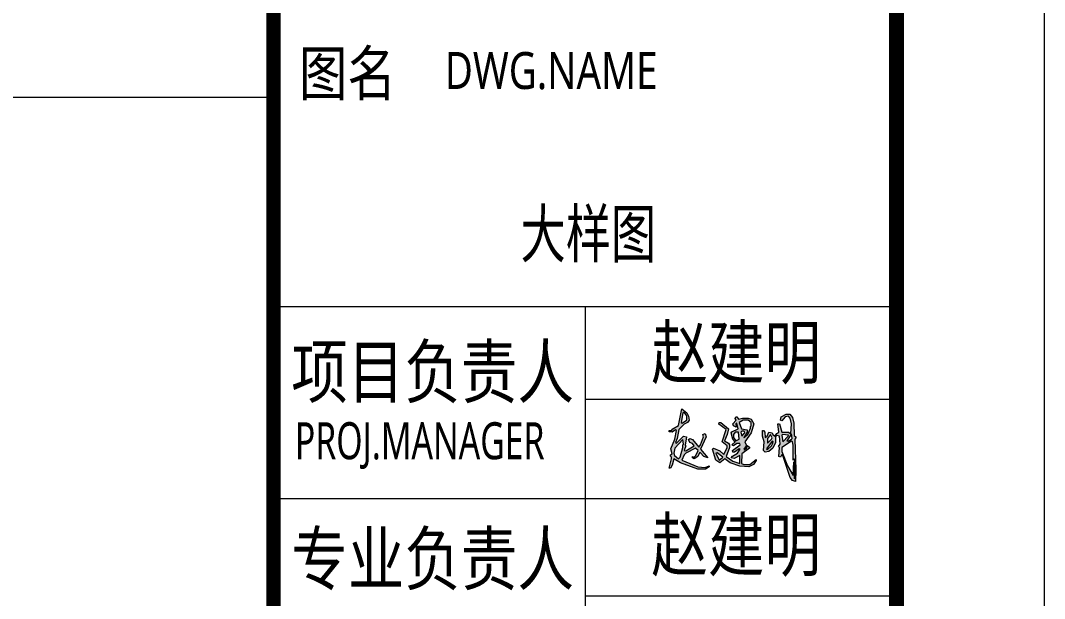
# Model space of a CAD drawing. Header units: inches. Extents: x -3733042 to -3450527, y 579159 to 997713.
# Drawn here: x -3549534 to -3547804, y 582112 to 583089 of the extents above; entities that cross this region are included whole.
import ezdxf
from ezdxf.enums import TextEntityAlignment as Align

# ---------------------------------------------------------------- set-up
doc = ezdxf.new("R2010")
doc.units = ezdxf.units.IN
doc.header["$LTSCALE"] = 1000
doc.header["$MEASUREMENT"] = 0
doc.linetypes.add('LENGSHUI', pattern=[22, 20, -1, 0, -1])
doc.layers.get('0').update_dxf_attribs({"lineweight": 18})
for name, color, linetype, lineweight in [('0-TK', 4, 'Continuous', 18), ('00签名', 7, 'LENGSHUI', 18), ('PUB_TITLE', 153, 'Continuous', 18), ('SURFACE', 255, 'Continuous', 18), ('图签文字', 4, 'Continuous', 18)]:
    doc.layers.add(name, color=color, linetype=linetype, lineweight=lineweight)
doc.styles.add('-黑体', font='', dxfattribs={"width": 0.7})
doc.styles.add('建筑图签-黑', font='', dxfattribs={"width": 0.7})
doc.styles.get('-黑体').set_extended_font_data('微软雅黑')
doc.styles.get('建筑图签-黑').set_extended_font_data('黑体')

# ---------------------------------------------------------------- blocks, each defined once
blk = doc.blocks.new('A$C25720DE8')
at = {"layer": '0-TK'}
blk.add_lwpolyline([(81286, 1500, 144, 144, 0), (81286, 61500, 144, 144, 0)], format="xyseb", dxfattribs=at)
at = {"layer": 'PUB_TITLE'}
blk.add_lwpolyline([(89100, 0), (89100, 63000), (0, 63000), (0, 0)], close=True, dxfattribs=at)
blk.add_lwpolyline([(87600, 1500, 150, 150, 0), (87600, 61500, 150, 150, 0), (3750, 61500, 150, 150, 0), (3750, 1500, 150, 150, 0)], format="xyseb", close=True, dxfattribs=at)

msp = doc.modelspace()

# ---------------------------------------------------------------- hatches: boundary and pattern name
at = {"layer": '00签名', "linetype": 'Continuous'}
h = msp.add_hatch(color=256, dxfattribs=at)
h.paths.add_polyline_path([(-3548412.7, 582406.1), (-3548406.9, 582409), (-3548404, 582412.8), (-3548405, 582419.6), (-3548407.9, 582425.3), (-3548416.5, 582432), (-3548422.3, 582404.2), (-3548431.9, 582398.4), (-3548433.8, 582395.6), (-3548437.6, 582395.6), (-3548437.6, 582393.6), (-3548432.8, 582392.7), (-3548427.1, 582396.5), (-3548425.2, 582395.6), (-3548428, 582381.2), (-3548434.8, 582364.8), (-3548432.8, 582356.2), (-3548435.7, 582354.3), (-3548435.7, 582352.4), (-3548433.8, 582350.4), (-3548433.8, 582347.6), (-3548437.6, 582332.2), (-3548435.7, 582332.2), (-3548432.8, 582337), (-3548430, 582347.6), (-3548418.4, 582340.8), (-3548389.6, 582330.3), (-3548376.2, 582330.3), (-3548370.4, 582334.1), (-3548370.4, 582336), (-3548377.2, 582333.2), (-3548389.6, 582334.1), (-3548416.5, 582345.6), (-3548412.7, 582354.3), (-3548409.8, 582357.2), (-3548393.5, 582365.8), (-3548388.7, 582362), (-3548392.5, 582353.3), (-3548395.4, 582350.4), (-3548398.3, 582351.4), (-3548398.3, 582349.5), (-3548395.4, 582347.6), (-3548389.6, 582351.4), (-3548386.8, 582358.1), (-3548384.8, 582358.1), (-3548379.1, 582351.4), (-3548372.4, 582349.5), (-3548384.8, 582363.9), (-3548375.2, 582385), (-3548377.2, 582390.8), (-3548381, 582388.8), (-3548380, 582385), (-3548384.8, 582371.6), (-3548387.7, 582367.7), (-3548398.3, 582380.2), (-3548403.1, 582382.1), (-3548405, 582380.2), (-3548403.1, 582375.4), (-3548398.3, 582373.5), (-3548395.4, 582369.6), (-3548409.8, 582361), (-3548412.7, 582362), (-3548409.8, 582369.6), (-3548410.8, 582370.6), (-3548408.8, 582385), (-3548413.6, 582386), (-3548425.2, 582374.4), (-3548427.1, 582375.4), (-3548424.2, 582382.1), (-3548421.3, 582397.5)], flags=0)
h.paths.add_polyline_path([(-3548417.5, 582409), (-3548414.6, 582425.3), (-3548412.7, 582426.3), (-3548407.9, 582420.5), (-3548407.9, 582413.8), (-3548408.8, 582412.8), (-3548415.6, 582408)], flags=0)
h.paths.add_polyline_path([(-3548414.6, 582380.2), (-3548413.6, 582372.5), (-3548414.6, 582371.6), (-3548414.6, 582366.8), (-3548419.4, 582350.4), (-3548422.3, 582347.6), (-3548429, 582353.3), (-3548430, 582357.2), (-3548428, 582365.8)], flags=0)
h = msp.add_hatch(color=256, dxfattribs=at)
h.paths.add_polyline_path([(-3548299.4, 582414.8), (-3548304.2, 582416.7), (-3548313.8, 582416.7), (-3548320.5, 582414.8), (-3548323.4, 582418.6), (-3548325.3, 582418.6), (-3548326.3, 582415.7), (-3548324.4, 582412.8), (-3548330.1, 582407.1), (-3548329.2, 582403.2), (-3548324.4, 582401.3), (-3548325.3, 582407.1), (-3548323.4, 582408), (-3548321.5, 582398.4), (-3548332, 582393.6), (-3548333, 582391.7), (-3548330.1, 582381.2), (-3548326.3, 582376.4), (-3548332, 582371.6), (-3548329.2, 582369.6), (-3548323.4, 582373.5), (-3548318.6, 582373.5), (-3548317.6, 582371.6), (-3548331.1, 582362), (-3548330.1, 582359.1), (-3548327.2, 582359.1), (-3548319.6, 582364.8), (-3548317.6, 582363.9), (-3548322.4, 582357.2), (-3548331.1, 582352.4), (-3548333, 582349.5), (-3548328.2, 582348.5), (-3548318.6, 582353.3), (-3548318.6, 582339.9), (-3548330.1, 582343.7), (-3548341.6, 582351.4), (-3548335.9, 582366.8), (-3548335.9, 582371.6), (-3548337.8, 582374.4), (-3548344.5, 582378.3), (-3548339.7, 582388.8), (-3548337.8, 582398.4), (-3548350.3, 582409), (-3548353.2, 582409), (-3548354.1, 582406.1), (-3548341.6, 582397.5), (-3548348.4, 582376.4), (-3548339.7, 582369.6), (-3548339.7, 582366.8), (-3548345.5, 582355.2), (-3548352.2, 582361), (-3548362.8, 582365.8), (-3548364.7, 582363.9), (-3548358.9, 582345.6), (-3548352.2, 582340.8), (-3548343.6, 582347.6), (-3548334.9, 582340.8), (-3548318.6, 582335.1), (-3548303.2, 582334.1), (-3548295.6, 582338), (-3548290.8, 582344.7), (-3548290.8, 582346.6), (-3548301.3, 582338), (-3548311.9, 582338), (-3548315.7, 582339.9), (-3548314.8, 582356.2), (-3548302.3, 582365.8), (-3548302.3, 582367.7), (-3548308, 582371.6), (-3548310, 582376.4), (-3548299.4, 582391.7), (-3548294.6, 582407.1)], flags=0)
h.paths.add_polyline_path([(-3548319.6, 582409), (-3548312.8, 582412.8), (-3548304.2, 582412.8), (-3548299.4, 582409), (-3548299.4, 582403.2), (-3548300.4, 582402.3), (-3548300.4, 582399.4), (-3548305.2, 582388.8), (-3548310.9, 582383.1), (-3548311.9, 582384), (-3548306.1, 582392.7), (-3548306.1, 582396.5), (-3548315.7, 582398.4)], flags=0)
h.paths.add_polyline_path([(-3548320.5, 582392.7), (-3548319.6, 582381.2), (-3548320.5, 582380.2), (-3548325.3, 582378.3), (-3548329.2, 582384), (-3548329.2, 582388.8), (-3548326.3, 582392.7)], flags=0)
h.paths.add_polyline_path([(-3548314.8, 582394.6), (-3548310.9, 582394.6), (-3548310, 582391.7), (-3548310.9, 582390.8), (-3548314.8, 582386), (-3548316.7, 582392.7)], flags=0)
h.paths.add_polyline_path([(-3548308, 582369.6), (-3548306.1, 582367.7), (-3548307.1, 582365.8), (-3548310.9, 582362.9), (-3548311.9, 582363.9)], flags=0)
h.paths.add_polyline_path([(-3548357, 582358.1), (-3548347.4, 582350.4), (-3548348.4, 582349.5), (-3548353.2, 582345.6), (-3548358.9, 582357.2)], flags=0)
h.paths.add_polyline_path([(-3548251.4, 582407.1), (-3548254.3, 582407.1), (-3548252.4, 582392.7), (-3548256.2, 582390.8), (-3548259.1, 582386), (-3548262.9, 582388.8), (-3548263.9, 582391.7), (-3548269.6, 582392.7), (-3548272.5, 582386), (-3548275.4, 582384), (-3548276.4, 582392.7), (-3548278.3, 582395.6), (-3548280.2, 582395.6), (-3548280.2, 582386), (-3548277.3, 582376.4), (-3548278.3, 582362), (-3548275.4, 582359.1), (-3548269.6, 582360), (-3548262.9, 582365.8), (-3548258.1, 582375.4), (-3548258.1, 582385), (-3548256.2, 582386.9), (-3548251.4, 582386), (-3548250.4, 582372.5), (-3548253.3, 582368.7), (-3548251.4, 582366.8), (-3548252.4, 582351.4), (-3548249.5, 582350.4), (-3548247.6, 582355.2), (-3548245.6, 582353.3), (-3548233.2, 582315.9), (-3548229.3, 582311.1), (-3548224.5, 582309.2), (-3548223.6, 582329.3), (-3548225.5, 582381.2), (-3548223.6, 582383.1), (-3548223.6, 582385), (-3548226.4, 582386.9), (-3548227.4, 582408), (-3548229.3, 582417.6), (-3548234.1, 582423.4), (-3548239.9, 582423.4), (-3548248.5, 582418.6), (-3548249.5, 582412.8), (-3548247.6, 582411.9), (-3548241.8, 582418.6), (-3548236, 582419.6), (-3548233.2, 582416.7), (-3548231.2, 582407.1), (-3548232.2, 582389.8), (-3548236, 582392.7), (-3548247.6, 582392.7)], flags=0)
h.paths.add_polyline_path([(-3548246.6, 582388.8), (-3548236, 582387.9), (-3548237, 582386), (-3548245.6, 582376.4), (-3548247.6, 582387.9)], flags=0)
h.paths.add_polyline_path([(-3548263.9, 582383.1), (-3548264.8, 582381.2), (-3548271.6, 582374.4), (-3548271.6, 582382.1), (-3548266.8, 582388.8)], flags=0)
h.paths.add_polyline_path([(-3548231.2, 582389.8), (-3548230.3, 582382.1), (-3548231.2, 582381.2), (-3548237, 582377.3), (-3548238.9, 582378.3)], flags=0)
h.paths.add_polyline_path([(-3548262, 582376.4), (-3548262.9, 582374.4), (-3548264.8, 582369.6), (-3548272.5, 582362.9), (-3548273.5, 582364.8), (-3548263.9, 582377.3)], flags=0)
h.paths.add_polyline_path([(-3548231.2, 582377.3), (-3548229.3, 582376.4), (-3548228.4, 582370.6), (-3548228.4, 582345.6), (-3548226.4, 582347.6), (-3548225.5, 582346.6), (-3548225.5, 582314.9), (-3548226.4, 582314), (-3548227.4, 582342.8), (-3548228.4, 582319.7), (-3548238, 582336), (-3548247.6, 582360), (-3548247.6, 582366.8)], flags=0)

# ---------------------------------------------------------------- linework, layer by layer
at = {"layer": '0-TK'}
msp.add_lwpolyline([(-3549106.1, 579409.3, 24, 24, 0), (-3549106.1, 589409.3, 24, 24, 0)], format="xyseb", dxfattribs=at)
at = {"layer": '00签名', "linetype": 'Continuous'}
for points in [[(-3548370.4, 582336), (-3548370.4, 582334.1), (-3548376.2, 582330.3), (-3548389.6, 582330.3), (-3548418.4, 582340.8), (-3548430, 582347.6), (-3548432.8, 582337), (-3548435.7, 582332.2), (-3548437.6, 582332.2), (-3548433.8, 582347.6), (-3548433.8, 582350.4), (-3548435.7, 582352.4), (-3548435.7, 582354.3), (-3548432.8, 582356.2), (-3548434.8, 582364.8), (-3548428, 582381.2), (-3548425.2, 582395.6), (-3548427.1, 582396.5), (-3548432.8, 582392.7), (-3548437.6, 582393.6), (-3548437.6, 582395.6), (-3548433.8, 582395.6), (-3548431.9, 582398.4), (-3548422.3, 582404.2), (-3548416.5, 582432), (-3548407.9, 582425.3), (-3548405, 582419.6), (-3548404, 582412.8), (-3548406.9, 582409), (-3548412.7, 582406.1), (-3548421.3, 582397.5), (-3548424.2, 582382.1), (-3548427.1, 582375.4), (-3548425.2, 582374.4), (-3548413.6, 582386), (-3548408.8, 582385), (-3548410.8, 582370.6), (-3548409.8, 582369.6), (-3548412.7, 582362), (-3548409.8, 582361), (-3548395.4, 582369.6), (-3548398.3, 582373.5), (-3548403.1, 582375.4), (-3548405, 582380.2), (-3548403.1, 582382.1), (-3548398.3, 582380.2), (-3548387.7, 582367.7), (-3548384.8, 582371.6), (-3548380, 582385), (-3548381, 582388.8), (-3548377.2, 582390.8), (-3548375.2, 582385), (-3548384.8, 582363.9), (-3548372.4, 582349.5), (-3548379.1, 582351.4), (-3548384.8, 582358.1), (-3548386.8, 582358.1), (-3548389.6, 582351.4), (-3548395.4, 582347.6), (-3548398.3, 582349.5), (-3548398.3, 582351.4), (-3548395.4, 582350.4), (-3548392.5, 582353.3), (-3548388.7, 582362), (-3548393.5, 582365.8), (-3548409.8, 582357.2), (-3548412.7, 582354.3), (-3548416.5, 582345.6), (-3548389.6, 582334.1), (-3548377.2, 582333.2), (-3548370.4, 582336)], [(-3548408.8, 582412.8), (-3548407.9, 582413.8), (-3548407.9, 582420.5), (-3548412.7, 582426.3), (-3548414.6, 582425.3), (-3548417.5, 582409), (-3548415.6, 582408), (-3548408.8, 582412.8)], [(-3548223.6, 582385), (-3548223.6, 582383.1), (-3548225.5, 582381.2), (-3548223.6, 582329.3), (-3548224.5, 582309.2), (-3548229.3, 582311.1), (-3548233.2, 582315.9), (-3548245.6, 582353.3), (-3548247.6, 582355.2), (-3548249.5, 582350.4), (-3548252.4, 582351.4), (-3548251.4, 582366.8), (-3548253.3, 582368.7), (-3548250.4, 582372.5), (-3548251.4, 582386), (-3548256.2, 582386.9), (-3548258.1, 582385), (-3548258.1, 582375.4), (-3548262.9, 582365.8), (-3548269.6, 582360), (-3548275.4, 582359.1), (-3548278.3, 582362), (-3548277.3, 582376.4), (-3548280.2, 582386), (-3548280.2, 582395.6), (-3548278.3, 582395.6), (-3548276.4, 582392.7), (-3548275.4, 582384), (-3548272.5, 582386), (-3548269.6, 582392.7), (-3548263.9, 582391.7), (-3548262.9, 582388.8), (-3548259.1, 582386), (-3548256.2, 582390.8), (-3548252.4, 582392.7), (-3548254.3, 582407.1), (-3548251.4, 582407.1), (-3548247.6, 582392.7), (-3548236, 582392.7), (-3548232.2, 582389.8), (-3548231.2, 582407.1), (-3548233.2, 582416.7), (-3548236, 582419.6), (-3548241.8, 582418.6), (-3548247.6, 582411.9), (-3548249.5, 582412.8), (-3548248.5, 582418.6), (-3548239.9, 582423.4), (-3548234.1, 582423.4), (-3548229.3, 582417.6), (-3548227.4, 582408), (-3548226.4, 582386.9), (-3548223.6, 582385)], [(-3548290.8, 582346.6), (-3548290.8, 582344.7), (-3548295.6, 582338), (-3548303.2, 582334.1), (-3548318.6, 582335.1), (-3548334.9, 582340.8), (-3548343.6, 582347.6), (-3548352.2, 582340.8), (-3548358.9, 582345.6), (-3548364.7, 582363.9), (-3548362.8, 582365.8), (-3548352.2, 582361), (-3548345.5, 582355.2), (-3548339.7, 582366.8), (-3548339.7, 582369.6), (-3548348.4, 582376.4), (-3548341.6, 582397.5), (-3548354.1, 582406.1), (-3548353.2, 582409), (-3548350.3, 582409), (-3548337.8, 582398.4), (-3548339.7, 582388.8), (-3548344.5, 582378.3), (-3548337.8, 582374.4), (-3548335.9, 582371.6), (-3548335.9, 582366.8), (-3548341.6, 582351.4), (-3548330.1, 582343.7), (-3548318.6, 582339.9), (-3548318.6, 582353.3), (-3548328.2, 582348.5), (-3548333, 582349.5), (-3548331.1, 582352.4), (-3548322.4, 582357.2), (-3548317.6, 582363.9), (-3548319.6, 582364.8), (-3548327.2, 582359.1), (-3548330.1, 582359.1), (-3548331.1, 582362), (-3548317.6, 582371.6), (-3548318.6, 582373.5), (-3548323.4, 582373.5), (-3548329.2, 582369.6), (-3548332, 582371.6), (-3548326.3, 582376.4), (-3548330.1, 582381.2), (-3548333, 582391.7), (-3548332, 582393.6), (-3548321.5, 582398.4), (-3548323.4, 582408), (-3548325.3, 582407.1), (-3548324.4, 582401.3), (-3548329.2, 582403.2), (-3548330.1, 582407.1), (-3548324.4, 582412.8), (-3548326.3, 582415.7), (-3548325.3, 582418.6), (-3548323.4, 582418.6), (-3548320.5, 582414.8), (-3548313.8, 582416.7), (-3548304.2, 582416.7), (-3548299.4, 582414.8), (-3548294.6, 582407.1), (-3548299.4, 582391.7), (-3548310, 582376.4), (-3548308, 582371.6), (-3548302.3, 582367.7), (-3548302.3, 582365.8), (-3548314.8, 582356.2), (-3548315.7, 582339.9), (-3548311.9, 582338), (-3548301.3, 582338), (-3548290.8, 582346.6)], [(-3548300.4, 582402.3), (-3548299.4, 582403.2), (-3548299.4, 582409), (-3548304.2, 582412.8), (-3548312.8, 582412.8), (-3548319.6, 582409), (-3548315.7, 582398.4), (-3548306.1, 582396.5), (-3548306.1, 582392.7), (-3548311.9, 582384), (-3548310.9, 582383.1), (-3548305.2, 582388.8), (-3548300.4, 582399.4), (-3548300.4, 582402.3)], [(-3548320.5, 582380.2), (-3548319.6, 582381.2), (-3548320.5, 582392.7), (-3548326.3, 582392.7), (-3548329.2, 582388.8), (-3548329.2, 582384), (-3548325.3, 582378.3), (-3548320.5, 582380.2)], [(-3548310.9, 582390.8), (-3548310, 582391.7), (-3548310.9, 582394.6), (-3548314.8, 582394.6), (-3548316.7, 582392.7), (-3548314.8, 582386), (-3548310.9, 582390.8)], [(-3548264.8, 582381.2), (-3548263.9, 582383.1), (-3548266.8, 582388.8), (-3548271.6, 582382.1), (-3548271.6, 582374.4), (-3548264.8, 582381.2)], [(-3548237, 582386), (-3548236, 582387.9), (-3548246.6, 582388.8), (-3548247.6, 582387.9), (-3548245.6, 582376.4), (-3548237, 582386)], [(-3548231.2, 582381.2), (-3548230.3, 582382.1), (-3548231.2, 582389.8), (-3548238.9, 582378.3), (-3548237, 582377.3), (-3548231.2, 582381.2)], [(-3548414.6, 582371.6), (-3548413.6, 582372.5), (-3548414.6, 582380.2), (-3548428, 582365.8), (-3548430, 582357.2), (-3548429, 582353.3), (-3548422.3, 582347.6), (-3548419.4, 582350.4), (-3548414.6, 582366.8), (-3548414.6, 582371.6)], [(-3548262.9, 582374.4), (-3548262, 582376.4), (-3548263.9, 582377.3), (-3548273.5, 582364.8), (-3548272.5, 582362.9), (-3548264.8, 582369.6), (-3548262.9, 582374.4)], [(-3548226.4, 582314), (-3548225.5, 582314.9), (-3548225.5, 582346.6), (-3548226.4, 582347.6), (-3548228.4, 582345.6), (-3548228.4, 582370.6), (-3548229.3, 582376.4), (-3548231.2, 582377.3), (-3548247.6, 582366.8), (-3548247.6, 582360), (-3548238, 582336), (-3548228.4, 582319.7), (-3548227.4, 582342.8), (-3548226.4, 582314)], [(-3548348.4, 582349.5), (-3548347.4, 582350.4), (-3548357, 582358.1), (-3548358.9, 582357.2), (-3548353.2, 582345.6), (-3548348.4, 582349.5)], [(-3548307.1, 582365.8), (-3548306.1, 582367.7), (-3548308, 582369.6), (-3548311.9, 582363.9), (-3548310.9, 582362.9), (-3548307.1, 582365.8)]]:
    msp.add_lwpolyline(points, dxfattribs=at)
at = {"layer": 'PUB_TITLE'}
for p, q in [((-3549106.1, 582605.4), (-3548053.7, 582605.4)), ((-3549106.1, 582605.4), (-3548053.7, 582605.4)), ((-3549106.1, 582605.4), (-3548053.7, 582605.4)), ((-3548579.9, 582605.4), (-3548579.9, 579409.3)), ((-3548579.9, 582448.7), (-3548053.7, 582448.7)), ((-3549106.1, 582280.4), (-3548053.7, 582280.4)), ((-3548579.9, 582116.2), (-3548053.7, 582116.2))]:
    msp.add_line(p, q, dxfattribs=at)
msp.add_lwpolyline([(-3548053.7, 579409.3, 25, 25, 0), (-3548053.7, 589409.3, 25, 25, 0), (-3562028.7, 589409.3, 25, 25, 0), (-3562028.7, 579409.3, 25, 25, 0)], format="xyseb", close=True, dxfattribs=at)
at = {"layer": 'SURFACE'}
msp.add_line((-3561768.4, 582958.7), (-3549106.1, 582958.7), dxfattribs=at)

# ---------------------------------------------------------------- block references
at = {"layer": 'SURFACE', "xscale": 0.1666666666666667, "yscale": 0.1666666666666667, "zscale": 0.1666666666666667}
msp.add_blockref('A$C25720DE8', (-3562653.7, 579159.3), dxfattribs=at)

# ---------------------------------------------------------------- texts
at = {"style": '-黑体'}
for s, height, width, p in [('图名', 75, 0.8, (-3549063.2, 582999)), ('DWG.NAME', 62.5, 0.8, (-3548816.9, 583004)), ('赵建明', 87.5, 0.8, (-3548467.8, 582527.5)), ('项目负责人', 87.5, 0.8, (-3549076.1, 582495)), ('PROJ.MANAGER', 62.5, 0.7, (-3549070.1, 582378.3)), ('赵建明', 87.5, 0.8, (-3548467.8, 582202.5)), ('专业负责人', 87.5, 0.8, (-3549076.1, 582178.9))]:
    msp.add_text(s, height=height, dxfattribs=dict(at, width=width)).set_placement(p, align=Align.MIDDLE_LEFT)
at = {"layer": '图签文字', "color": 4, "style": '建筑图签-黑', "width": 0.7}
msp.add_text('大样图', height=80, dxfattribs=at).set_placement((-3548574.3, 582688.2), align=Align.CENTER)

doc.saveas('drawing.dxf')
